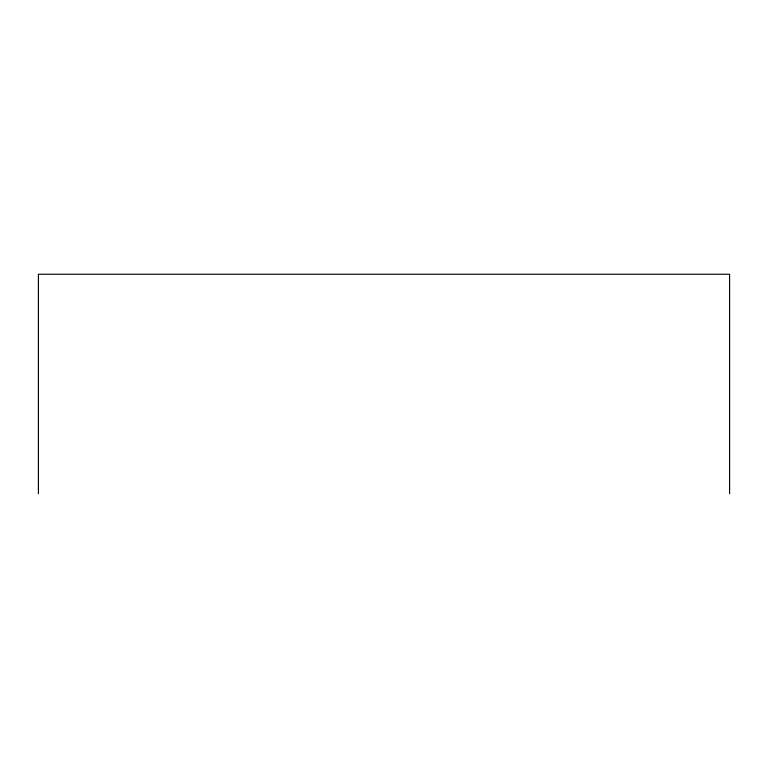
<?xml version="1.0" encoding="UTF-8"?>
<svg xmlns="http://www.w3.org/2000/svg" width="768" height="768" viewBox="0 0 768 768"><rect width="100%" height="100%" fill="white"/><g stroke="black" fill="none" stroke-linecap="round" stroke-linejoin="round"><path stroke-width="1.15" d="M729.6 493.757L729.6 274.243L38.4 274.243L38.4 493.757"/></g></svg>
